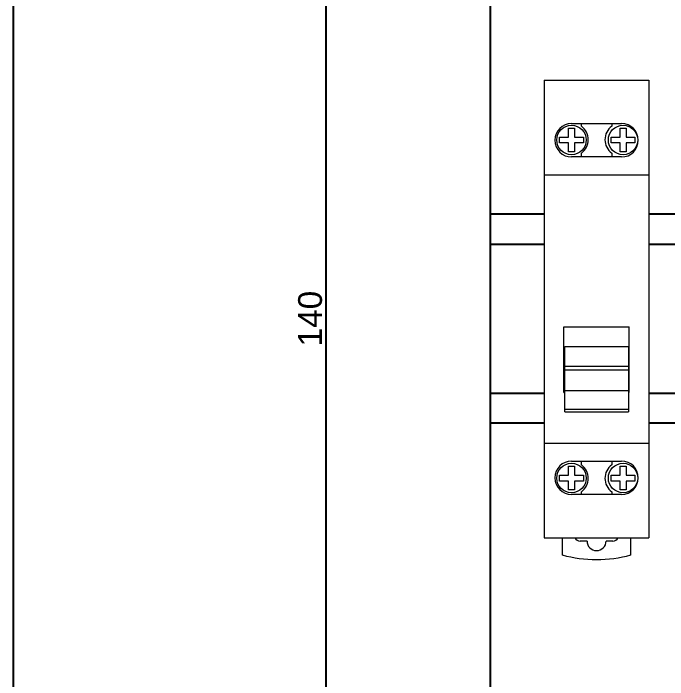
# Model space of a CAD drawing. Header units: millimetres. Extents: x 37984 to 70752, y 14140 to 37584.
# Drawn here: x 39303.2 to 39413, y 36318.8 to 36430.6 of the extents above; entities that cross this region are included whole.
import ezdxf

# ---------------------------------------------------------------- set-up
doc = ezdxf.new("R2010")
doc.units = ezdxf.units.MM
doc.set_wipeout_variables(frame=1)
doc.layers.add('! NO PLOT !', color=7, linetype='Continuous', true_color=0xff75dd, plot=False)
doc.layers.add('000-PI-Oprema', color=30, linetype='Continuous', lineweight=5)
doc.layers.add('002-PI-Kabelska kanalica', color=150, linetype='Continuous')
doc.layers.add('004-PI-DIN Šina', color=3, linetype='Continuous')
doc.styles.get("Standard").update_dxf_attribs({"font": 'arial.ttf'})
doc.dimstyles.new('ISO-25', dxfattribs={"dimtxt": 4, "dimasz": 3, "dimexe": 1.25, "dimexo": 0.625, "dimtad": 1, "dimtxsty": 'Standard', "dimcen": 3, "dimadec": 0, "dimazin": 0, "dimtfac": 1, "dimtmove": 0, "dimatfit": 3, "dimfxl": 1, "dimarcsym": 0})

# ---------------------------------------------------------------- blocks, each defined once
blk = doc.blocks.new('*U860')
at = {"layer": '004-PI-DIN Šina'}
blk.add_lwpolyline([(510, -17.5), (510, 17.5), (0, 17.5), (0, -17.5)], close=True, dxfattribs=at)
for points in [[(0, 12.5), (510, 12.5)], [(0, -12.5), (510, -12.5)]]:
    blk.add_lwpolyline(points, dxfattribs=at)
blk = doc.blocks.new('*U857')
at = {"layer": '002-PI-Kabelska kanalica'}
for p, q in [((-20, -100), (-20, 700)), ((60, -100), (60, 700))]:
    blk.add_line(p, q, dxfattribs=at)
blk = doc.blocks.new('*D1183')
at = {"layer": '! NO PLOT !', "color": 0, "lineweight": -2, "ltscale": 0.25, "transparency": 16777216}
for p, q in [((39382.55, 36449.4), (39354.42, 36449.4)), ((39355.67, 36312.4), (39355.67, 36446.4)), ((39382.55, 36309.4), (39354.42, 36309.4))]:
    blk.add_line(p, q, dxfattribs=at)
at = {"layer": '! NO PLOT !', "color": 0, "ltscale": 0.25, "transparency": 16777216}
for points in [[(39355.17, 36446.4), (39356.17, 36446.4), (39355.67, 36449.4)], [(39355.17, 36312.4), (39356.17, 36312.4), (39355.67, 36309.4)]]:
    blk.add_solid(points, dxfattribs=at)
at = {"layer": 'Defpoints', "color": 0, "ltscale": 0.25, "transparency": 16777216}
for p in [(39355.67, 36449.4), (39383.17, 36449.4), (39383.17, 36309.4)]:
    blk.add_point(p, dxfattribs=at)
at = {"layer": '! NO PLOT !', "color": 0, "ltscale": 0.25, "transparency": 16777216, "insert": (39353, 36379.4), "char_height": 4, "attachment_point": 5, "rotation": 90}
blk.add_mtext('140', dxfattribs=at)
blk = doc.blocks.new('A9S60220')
at = {"layer": '000-PI-Oprema'}
blk.add_arc((43473.77, 37223.95), 22, 254.849, 285.151, dxfattribs=at)
at = {"ltscale": 0.25}
blk.add_wipeout([(43464.97, 37282.37), (43482.57, 37282.37), (43482.57, 37205.57), (43464.97, 37205.57)], dxfattribs=at).dxf.layer = '000-PI-Oprema'
at = {"layer": '000-PI-Oprema'}
for p, q in [((43464.97, 37282.37), (43464.97, 37205.57)), ((43464.97, 37282.37), (43482.57, 37282.37)), ((43482.57, 37282.37), (43482.57, 37205.57)), ((43469.57, 37275.07), (43477.97, 37275.07)), ((43471.22, 37274.63), (43471.22, 37275.07)), ((43476.32, 37275.07), (43476.32, 37274.63)), ((43469.07, 37272.82), (43469.07, 37274.32)), ((43469.07, 37274.32), (43470.07, 37274.32)), ((43470.07, 37274.32), (43470.07, 37272.82)), ((43477.72, 37272.82), (43477.72, 37274.32)), ((43477.72, 37274.32), (43478.72, 37274.32)), ((43478.72, 37274.32), (43478.72, 37272.82)), ((43467.57, 37271.82), (43467.57, 37272.82)), ((43467.57, 37272.82), (43469.07, 37272.82)), ((43470.07, 37272.82), (43471.57, 37272.82)), ((43471.57, 37272.82), (43471.57, 37271.82)), ((43476.22, 37271.82), (43476.22, 37272.82)), ((43476.22, 37272.82), (43477.72, 37272.82)), ((43478.72, 37272.82), (43480.22, 37272.82)), ((43480.22, 37272.82), (43480.22, 37271.82)), ((43469.07, 37271.82), (43467.57, 37271.82)), ((43469.07, 37270.32), (43469.07, 37271.82)), ((43470.07, 37271.82), (43470.07, 37270.32)), ((43471.57, 37271.82), (43470.07, 37271.82)), ((43477.72, 37271.82), (43476.22, 37271.82)), ((43477.72, 37270.32), (43477.72, 37271.82)), ((43478.72, 37271.82), (43478.72, 37270.32)), ((43480.22, 37271.82), (43478.72, 37271.82)), ((43470.07, 37270.32), (43469.07, 37270.32)), ((43471.22, 37269.47), (43471.22, 37270.11)), ((43476.32, 37270.11), (43476.32, 37269.47)), ((43478.72, 37270.32), (43477.72, 37270.32)), ((43477.97, 37269.47), (43469.57, 37269.47)), ((43464.97, 37266.47), (43482.57, 37266.47)), ((43468.27, 37229.97), (43468.27, 37240.97)), ((43468.27, 37240.97), (43479.27, 37240.97)), ((43479.27, 37229.97), (43479.27, 37240.97)), ((43468.42, 37226.7), (43468.42, 37237.7)), ((43468.42, 37237.7), (43479.12, 37237.7)), ((43479.12, 37237.7), (43479.12, 37227.12)), ((43468.42, 37234.36), (43479.12, 37234.36)), ((43479.12, 37233.69), (43468.42, 37233.69)), ((43468.27, 37229.97), (43468.42, 37229.97)), ((43468.42, 37230.28), (43479.12, 37230.28)), ((43479.12, 37229.97), (43479.27, 37229.97)), ((43479.12, 37227.12), (43468.42, 37227.12)), ((43468.42, 37226.7), (43479.12, 37226.7)), ((43479.12, 37227.07), (43479.12, 37226.7)), ((43464.97, 37221.47), (43482.57, 37221.47)), ((43469.07, 37217.62), (43470.07, 37217.62)), ((43469.07, 37216.12), (43469.07, 37217.62)), ((43469.57, 37218.47), (43477.97, 37218.47)), ((43470.07, 37217.62), (43470.07, 37216.12)), ((43471.22, 37217.83), (43471.22, 37218.47)), ((43476.32, 37218.47), (43476.32, 37217.83)), ((43477.72, 37217.62), (43478.72, 37217.62)), ((43477.72, 37216.12), (43477.72, 37217.62)), ((43478.72, 37217.62), (43478.72, 37216.12)), ((43467.57, 37216.12), (43469.07, 37216.12)), ((43467.57, 37215.12), (43467.57, 37216.12)), ((43470.07, 37216.12), (43471.57, 37216.12)), ((43471.57, 37216.12), (43471.57, 37215.12)), ((43476.22, 37216.12), (43477.72, 37216.12)), ((43476.22, 37215.12), (43476.22, 37216.12)), ((43478.72, 37216.12), (43480.22, 37216.12)), ((43480.22, 37216.12), (43480.22, 37215.12)), ((43469.07, 37215.12), (43467.57, 37215.12)), ((43469.07, 37213.62), (43469.07, 37215.12)), ((43471.57, 37215.12), (43470.07, 37215.12)), ((43470.07, 37215.12), (43470.07, 37213.62)), ((43477.72, 37215.12), (43476.22, 37215.12)), ((43477.72, 37213.62), (43477.72, 37215.12)), ((43480.22, 37215.12), (43478.72, 37215.12)), ((43478.72, 37215.12), (43478.72, 37213.62)), ((43470.07, 37213.62), (43469.07, 37213.62)), ((43471.22, 37212.87), (43471.22, 37213.31)), ((43476.32, 37213.31), (43476.32, 37212.87)), ((43478.72, 37213.62), (43477.72, 37213.62)), ((43477.97, 37212.87), (43469.57, 37212.87)), ((43464.97, 37205.57), (43482.57, 37205.57)), ((43468.02, 37205.57), (43468.02, 37202.71)), ((43479.52, 37202.71), (43479.52, 37205.57)), ((43472.17, 37205.05), (43471.02, 37205.05)), ((43476.52, 37205.05), (43475.37, 37205.05))]:
    blk.add_line(p, q, dxfattribs=at)
for centre in [(43469.57, 37272.32), (43478.22, 37272.32), (43469.57, 37215.62), (43478.22, 37215.62)]:
    blk.add_circle(centre, 2.47, dxfattribs=at)
for centre, radius, start, end in [((43469.57, 37272.27), 2.8, 90, 270), ((43469.57, 37272.37), 2.8, 306.1063, 53.8937), ((43477.97, 37272.37), 2.8, 126.1063, 233.8937), ((43477.97, 37272.27), 2.8, 270, 90), ((43469.57, 37215.67), 2.8, 90, 270), ((43469.57, 37215.57), 2.8, 306.1063, 53.8937), ((43477.97, 37215.57), 2.8, 126.1063, 233.8937), ((43477.97, 37215.67), 2.8, 270, 90), ((43471.02, 37206.05), 1, 208.9091, 270), ((43476.52, 37206.05), 1, 270, 331.0908), ((43473.77, 37205.05), 1.6, 180, 0)]:
    blk.add_arc(centre, radius, start, end, dxfattribs=at)

msp = doc.modelspace()

# ---------------------------------------------------------------- block references
at = {"rotation": 180}
msp.add_blockref('*U857', (39363.172, 36609.404), dxfattribs=at)
msp.add_blockref('*U860', (39383.172, 36379.404))

# ---------------------------------------------------------------- dimensions: what is measured, and where the dimension line sits
at = {"layer": '! NO PLOT !', "ltscale": 0.25}
dim = msp.add_linear_dim(base=(39355.672, 36449.404), p1=(39383.172, 36309.404), p2=(39383.172, 36449.404), angle=90, dimstyle='ISO-25', dxfattribs=at)
dim.commit()
dim.dimension.update_dxf_attribs({"geometry": '*D1183', "text_midpoint": (39353.005, 36379.404)})

# ---------------------------------------------------------------- next in the draw order: block references
at = {"layer": '000-PI-Oprema'}
msp.add_blockref('A9S60220', (-4072.718, -862.964), dxfattribs=at)

doc.saveas('drawing.dxf')
